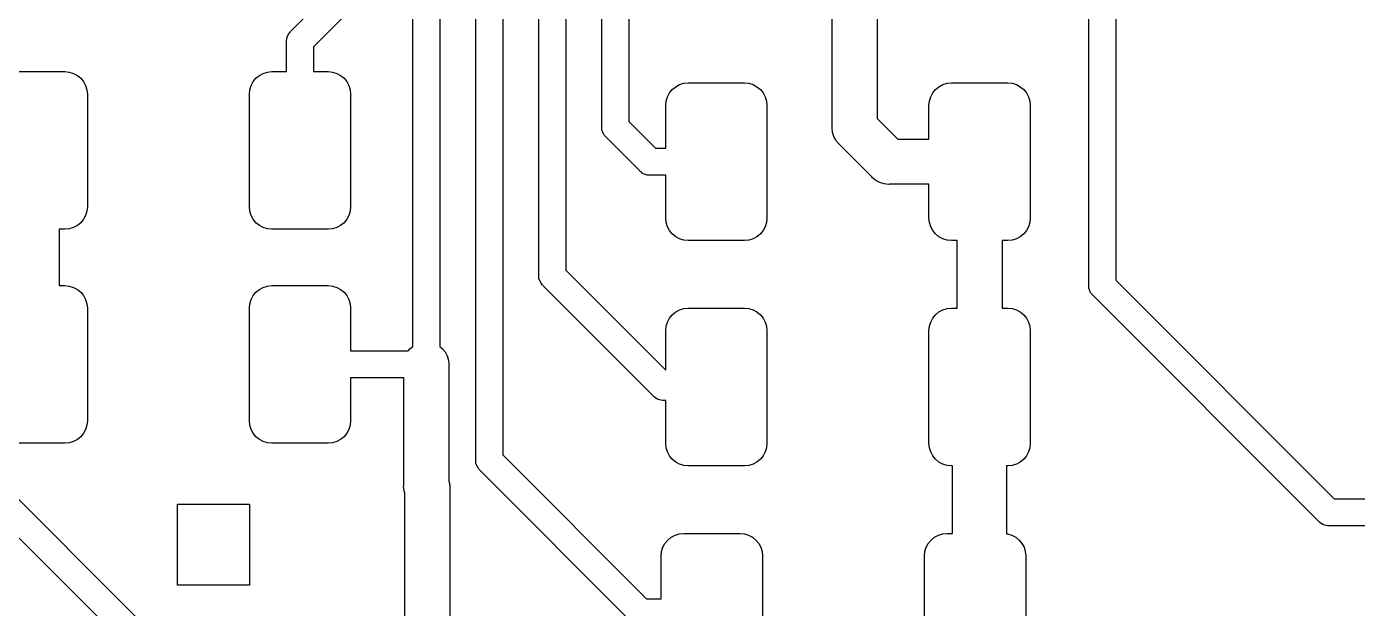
# Model space of a CAD drawing. Extents: x -3.6 to 94.4, y -84.3 to 13.7.
# Drawn here: x 71.05 to 85.83, y -38.71 to -32.25 of the extents above; entities that cross this region are included whole.
import ezdxf

# ---------------------------------------------------------------- set-up
doc = ezdxf.new("R2010")
doc.units = 0
doc.layers.add('BLACK', color=7, linetype='CONTINUOUS')

msp = doc.modelspace()

# ---------------------------------------------------------------- linework, layer by layer
at = {"layer": 'BLACK', "linetype": 'CONTINUOUS'}
for p, q in [((82.85, -35.1176), (82.85, -27.3121)), ((83.15, -27.2574), (83.15, -35.0629)), ((75.34, -35.7997), (75.34, -28.9961)), ((75.64, -28.9961), (75.64, -35.7997)), ((76.04, -37.0576), (76.04, -28.9961)), ((76.34, -28.9961), (76.34, -37.0029)), ((76.74, -35.0076), (76.74, -28.9961)), ((77.04, -28.9961), (77.04, -34.9529)), ((77.44, -33.3591), (77.44, -28.9961)), ((77.74, -28.9961), (77.74, -33.3043)), ((80, -33.3627), (80, -31.6036)), ((80.5, -31.5123), (80.5, -33.2714)), ((73.9866, -32.3012), (74.64, -31.6479)), ((74.8909, -31.8213), (74.2375, -32.4746)), ((73.9397, -32.3831), (73.9482, -32.3548)), ((73.9482, -32.3548), (73.9622, -32.3288)), ((73.9622, -32.3288), (73.9762, -32.3116)), ((73.9762, -32.3116), (73.9809, -32.3059)), ((73.9762, -32.3116), (73.9762, -32.3116)), ((73.9809, -32.3059), (73.9866, -32.3012)), ((73.9368, -32.4125), (73.9397, -32.3831)), ((73.9375, -32.4199), (73.9368, -32.4125)), ((73.9375, -32.75), (73.9375, -32.4199)), ((74.2375, -32.4746), (74.2375, -32.75)), ((70.85, -32.75), (71.475, -32.75)), ((71.475, -32.75), (71.5238, -32.7548)), ((71.5238, -32.7548), (71.5707, -32.769)), ((71.5707, -32.769), (71.6139, -32.7921)), ((71.6139, -32.7921), (71.6518, -32.8232)), ((73.5982, -32.8232), (73.6361, -32.7921)), ((73.6361, -32.7921), (73.6793, -32.769)), ((73.6793, -32.769), (73.7262, -32.7548)), ((73.7262, -32.7548), (73.775, -32.75)), ((73.775, -32.75), (73.9375, -32.75)), ((74.2375, -32.75), (74.4, -32.75)), ((74.4, -32.75), (74.4488, -32.7548)), ((74.4488, -32.7548), (74.4957, -32.769)), ((74.4957, -32.769), (74.5389, -32.7921)), ((74.5389, -32.7921), (74.5768, -32.8232)), ((71.6518, -32.8232), (71.6829, -32.8611)), ((71.6829, -32.8611), (71.706, -32.9043)), ((71.706, -32.9043), (71.7202, -32.9512)), ((71.7202, -32.9512), (71.725, -33)), ((73.525, -33), (73.5298, -32.9512)), ((73.5298, -32.9512), (73.544, -32.9043)), ((73.544, -32.9043), (73.5671, -32.8611)), ((73.5671, -32.8611), (73.5982, -32.8232)), ((74.5768, -32.8232), (74.6079, -32.8611)), ((74.6079, -32.8611), (74.631, -32.9043)), ((74.631, -32.9043), (74.6452, -32.9512)), ((74.6452, -32.9512), (74.65, -33)), ((78.1921, -32.9861), (78.2232, -32.9482)), ((78.2232, -32.9482), (78.2611, -32.9171)), ((78.2611, -32.9171), (78.3043, -32.894)), ((78.3043, -32.894), (78.3512, -32.8798)), ((78.3512, -32.8798), (78.4, -32.875)), ((78.4, -32.875), (79.025, -32.875)), ((79.025, -32.875), (79.0738, -32.8798)), ((79.0738, -32.8798), (79.1207, -32.894)), ((79.1207, -32.894), (79.1639, -32.9171)), ((79.1639, -32.9171), (79.2018, -32.9482)), ((79.2018, -32.9482), (79.2329, -32.9861)), ((81.1171, -32.9861), (81.1482, -32.9482)), ((81.1482, -32.9482), (81.1861, -32.9171)), ((81.1861, -32.9171), (81.2293, -32.894)), ((81.2293, -32.894), (81.2762, -32.8798)), ((81.2762, -32.8798), (81.325, -32.875)), ((81.325, -32.875), (81.95, -32.875)), ((81.95, -32.875), (81.9988, -32.8798)), ((81.9988, -32.8798), (82.0457, -32.894)), ((82.0457, -32.894), (82.0889, -32.9171)), ((82.0889, -32.9171), (82.1268, -32.9482)), ((82.1268, -32.9482), (82.1579, -32.9861)), ((71.725, -33), (71.725, -34.25)), ((73.525, -34.25), (73.525, -33)), ((74.65, -33), (74.65, -34.25)), ((78.15, -33.125), (78.1548, -33.0762)), ((78.1548, -33.0762), (78.169, -33.0293)), ((78.169, -33.0293), (78.1921, -32.9861)), ((79.2329, -32.9861), (79.256, -33.0293)), ((79.256, -33.0293), (79.2702, -33.0762)), ((79.2702, -33.0762), (79.275, -33.125)), ((81.075, -33.125), (81.0798, -33.0762)), ((81.0798, -33.0762), (81.094, -33.0293)), ((81.094, -33.0293), (81.1171, -32.9861)), ((82.1579, -32.9861), (82.181, -33.0293)), ((82.181, -33.0293), (82.1952, -33.0762)), ((82.1952, -33.0762), (82.2, -33.125)), ((78.15, -33.6), (78.15, -33.125)), ((79.275, -33.125), (79.275, -34.375)), ((81.075, -33.5), (81.075, -33.125)), ((82.2, -33.125), (82.2, -34.375)), ((77.4393, -33.3665), (77.44, -33.3591)), ((77.44, -33.3738), (77.4393, -33.3665)), ((77.4422, -33.3959), (77.44, -33.3738)), ((77.44, -33.3738), (77.44, -33.3738)), ((77.4507, -33.4241), (77.4422, -33.3959)), ((77.74, -33.3043), (78.0357, -33.6)), ((79.9988, -33.375), (80, -33.3627)), ((80.0036, -33.424), (79.9988, -33.375)), ((80.5, -33.2714), (80.7286, -33.5)), ((77.4572, -33.4363), (77.4507, -33.4241)), ((77.4647, -33.4502), (77.4572, -33.4363)), ((77.4705, -33.4573), (77.4647, -33.4502)), ((77.4834, -33.473), (77.4705, -33.4573)), ((77.4891, -33.4777), (77.4834, -33.473)), ((77.8623, -33.8509), (77.4891, -33.4777)), ((80.0179, -33.4711), (80.0036, -33.424)), ((80.0279, -33.4897), (80.0179, -33.4711)), ((80.0411, -33.5146), (80.0279, -33.4897)), ((80.0724, -33.5526), (80.0411, -33.5146)), ((80.0819, -33.5605), (80.0724, -33.5526)), ((80.7286, -33.5), (81.075, -33.5)), ((78.0357, -33.6), (78.15, -33.6)), ((80.4395, -33.9181), (80.0819, -33.5605)), ((77.867, -33.8566), (77.8623, -33.8509)), ((77.8758, -33.8638), (77.867, -33.8566)), ((77.8898, -33.8753), (77.8758, -33.8638)), ((77.9099, -33.8861), (77.8898, -33.8753)), ((77.9159, -33.8893), (77.9099, -33.8861)), ((77.9441, -33.8978), (77.9159, -33.8893)), ((77.9662, -33.9), (77.9441, -33.8978)), ((77.9735, -33.9007), (77.9662, -33.9)), ((77.9662, -33.9), (77.9662, -33.9)), ((77.9809, -33.9), (77.9735, -33.9007)), ((78.15, -33.9), (77.9809, -33.9)), ((78.15, -34.375), (78.15, -33.9)), ((80.4474, -33.9276), (80.4395, -33.9181)), ((80.4854, -33.9589), (80.4474, -33.9276)), ((80.5222, -33.9785), (80.4854, -33.9589)), ((80.5289, -33.9821), (80.5222, -33.9785)), ((80.576, -33.9964), (80.5289, -33.9821)), ((80.625, -34.0012), (80.576, -33.9964)), ((80.6373, -34), (80.625, -34.0012)), ((81.075, -34), (80.6373, -34)), ((81.075, -34.375), (81.075, -34)), ((71.7202, -34.2988), (71.706, -34.3457)), ((71.725, -34.25), (71.7202, -34.2988)), ((73.5298, -34.2988), (73.525, -34.25)), ((73.544, -34.3457), (73.5298, -34.2988)), ((74.6452, -34.2988), (74.631, -34.3457)), ((74.65, -34.25), (74.6452, -34.2988)), ((71.6518, -34.4268), (71.6139, -34.4579)), ((71.6829, -34.3889), (71.6518, -34.4268)), ((71.706, -34.3457), (71.6829, -34.3889)), ((73.5671, -34.3889), (73.544, -34.3457)), ((73.5982, -34.4268), (73.5671, -34.3889)), ((73.6361, -34.4579), (73.5982, -34.4268)), ((74.5768, -34.4268), (74.5389, -34.4579)), ((74.6079, -34.3889), (74.5768, -34.4268)), ((74.631, -34.3457), (74.6079, -34.3889)), ((78.1548, -34.4238), (78.15, -34.375)), ((78.169, -34.4707), (78.1548, -34.4238)), ((79.2702, -34.4238), (79.256, -34.4707)), ((79.275, -34.375), (79.2702, -34.4238)), ((81.0798, -34.4238), (81.075, -34.375)), ((81.094, -34.4707), (81.0798, -34.4238)), ((82.1952, -34.4238), (82.181, -34.4707)), ((82.2, -34.375), (82.1952, -34.4238)), ((71.475, -34.5), (71.4125, -34.5)), ((71.4125, -34.5), (71.4125, -35.125)), ((71.5238, -34.4952), (71.475, -34.5)), ((71.5707, -34.481), (71.5238, -34.4952)), ((71.6139, -34.4579), (71.5707, -34.481)), ((73.6793, -34.481), (73.6361, -34.4579)), ((73.7262, -34.4952), (73.6793, -34.481)), ((73.775, -34.5), (73.7262, -34.4952)), ((74.4, -34.5), (73.775, -34.5)), ((74.4488, -34.4952), (74.4, -34.5)), ((74.4957, -34.481), (74.4488, -34.4952)), ((74.5389, -34.4579), (74.4957, -34.481)), ((78.1921, -34.5139), (78.169, -34.4707)), ((78.2232, -34.5518), (78.1921, -34.5139)), ((78.2611, -34.5829), (78.2232, -34.5518)), ((78.3043, -34.606), (78.2611, -34.5829)), ((79.1639, -34.5829), (79.1207, -34.606)), ((79.2018, -34.5518), (79.1639, -34.5829)), ((79.2329, -34.5139), (79.2018, -34.5518)), ((79.256, -34.4707), (79.2329, -34.5139)), ((81.1171, -34.5139), (81.094, -34.4707)), ((81.1482, -34.5518), (81.1171, -34.5139)), ((81.1861, -34.5829), (81.1482, -34.5518)), ((81.2293, -34.606), (81.1861, -34.5829)), ((82.0889, -34.5829), (82.0457, -34.606)), ((82.1268, -34.5518), (82.0889, -34.5829)), ((82.1579, -34.5139), (82.1268, -34.5518)), ((82.181, -34.4707), (82.1579, -34.5139)), ((78.3512, -34.6202), (78.3043, -34.606)), ((78.4, -34.625), (78.3512, -34.6202)), ((79.025, -34.625), (78.4, -34.625)), ((79.0738, -34.6202), (79.025, -34.625)), ((79.1207, -34.606), (79.0738, -34.6202)), ((81.2762, -34.6202), (81.2293, -34.606)), ((81.325, -34.625), (81.2762, -34.6202)), ((81.3875, -34.625), (81.325, -34.625)), ((81.3875, -35.375), (81.3875, -34.625)), ((81.95, -34.625), (81.8875, -34.625)), ((81.8875, -34.625), (81.8875, -35.375)), ((81.9988, -34.6202), (81.95, -34.625)), ((82.0457, -34.606), (81.9988, -34.6202)), ((76.7393, -35.015), (76.74, -35.0076)), ((76.7422, -35.0444), (76.7393, -35.015)), ((77.04, -34.9529), (78.15, -36.0629)), ((71.4125, -35.125), (71.475, -35.125)), ((71.475, -35.125), (71.5238, -35.1298)), ((71.5238, -35.1298), (71.5707, -35.144)), ((71.5707, -35.144), (71.6139, -35.1671)), ((71.6139, -35.1671), (71.6518, -35.1982)), ((73.5982, -35.1982), (73.6361, -35.1671)), ((73.6361, -35.1671), (73.6793, -35.144)), ((73.6793, -35.144), (73.7262, -35.1298)), ((73.7262, -35.1298), (73.775, -35.125)), ((73.775, -35.125), (74.4, -35.125)), ((74.4, -35.125), (74.4488, -35.1298)), ((74.4488, -35.1298), (74.4957, -35.144)), ((74.4957, -35.144), (74.5389, -35.1671)), ((74.5389, -35.1671), (74.5768, -35.1982)), ((76.7507, -35.0727), (76.7422, -35.0444)), ((76.7647, -35.0987), (76.7507, -35.0727)), ((76.7787, -35.1159), (76.7647, -35.0987)), ((76.7834, -35.1216), (76.7787, -35.1159)), ((76.7787, -35.1159), (76.7787, -35.1159)), ((76.7891, -35.1263), (76.7834, -35.1216)), ((78.0137, -36.3509), (76.7891, -35.1263)), ((82.8493, -35.125), (82.85, -35.1176)), ((82.85, -35.1324), (82.8493, -35.125)), ((82.8522, -35.1544), (82.85, -35.1324)), ((82.85, -35.1324), (82.85, -35.1324)), ((82.8607, -35.1827), (82.8522, -35.1544)), ((82.866, -35.1925), (82.8607, -35.1827)), ((83.15, -35.0629), (85.5771, -37.49)), ((71.6518, -35.1982), (71.6829, -35.2361)), ((71.6829, -35.2361), (71.706, -35.2793)), ((71.706, -35.2793), (71.7202, -35.3262)), ((71.7202, -35.3262), (71.725, -35.375)), ((73.525, -35.375), (73.5298, -35.3262)), ((73.5298, -35.3262), (73.544, -35.2793)), ((73.544, -35.2793), (73.5671, -35.2361)), ((73.5671, -35.2361), (73.5982, -35.1982)), ((74.5768, -35.1982), (74.6079, -35.2361)), ((74.6079, -35.2361), (74.631, -35.2793)), ((74.631, -35.2793), (74.6452, -35.3262)), ((74.6452, -35.3262), (74.65, -35.375)), ((82.8747, -35.2087), (82.866, -35.1925)), ((82.8848, -35.2211), (82.8747, -35.2087)), ((82.8934, -35.2316), (82.8848, -35.2211)), ((82.8991, -35.2363), (82.8934, -35.2316)), ((85.4037, -37.7409), (82.8991, -35.2363)), ((71.725, -35.375), (71.725, -36.625)), ((73.525, -36.625), (73.525, -35.375)), ((74.65, -35.375), (74.65, -35.85)), ((78.1921, -35.4861), (78.2232, -35.4482)), ((78.2232, -35.4482), (78.2611, -35.4171)), ((78.2611, -35.4171), (78.3043, -35.394)), ((78.3043, -35.394), (78.3512, -35.3798)), ((78.3512, -35.3798), (78.4, -35.375)), ((78.4, -35.375), (79.025, -35.375)), ((79.025, -35.375), (79.0738, -35.3798)), ((79.0738, -35.3798), (79.1207, -35.394)), ((79.1207, -35.394), (79.1639, -35.4171)), ((79.1639, -35.4171), (79.2018, -35.4482)), ((79.2018, -35.4482), (79.2329, -35.4861)), ((81.1171, -35.4861), (81.1482, -35.4482)), ((81.1482, -35.4482), (81.1861, -35.4171)), ((81.1861, -35.4171), (81.2293, -35.394)), ((81.2293, -35.394), (81.2762, -35.3798)), ((81.2762, -35.3798), (81.325, -35.375)), ((81.325, -35.375), (81.3875, -35.375)), ((81.8875, -35.375), (81.95, -35.375)), ((81.95, -35.375), (81.9988, -35.3798)), ((81.9988, -35.3798), (82.0457, -35.394)), ((82.0457, -35.394), (82.0889, -35.4171)), ((82.0889, -35.4171), (82.1268, -35.4482)), ((82.1268, -35.4482), (82.1579, -35.4861)), ((78.15, -35.625), (78.1548, -35.5762)), ((78.15, -36.0629), (78.15, -35.625)), ((78.1548, -35.5762), (78.169, -35.5293)), ((78.169, -35.5293), (78.1921, -35.4861)), ((79.2329, -35.4861), (79.256, -35.5293)), ((79.256, -35.5293), (79.2702, -35.5762)), ((79.2702, -35.5762), (79.275, -35.625)), ((79.275, -35.625), (79.275, -36.875)), ((81.075, -35.625), (81.0798, -35.5762)), ((81.075, -36.875), (81.075, -35.625)), ((81.0798, -35.5762), (81.094, -35.5293)), ((81.094, -35.5293), (81.1171, -35.4861)), ((82.1579, -35.4861), (82.181, -35.5293)), ((82.181, -35.5293), (82.1952, -35.5762)), ((82.1952, -35.5762), (82.2, -35.625)), ((82.2, -35.625), (82.2, -36.875)), ((74.65, -35.85), (75.2897, -35.85)), ((75.2897, -35.85), (75.3124, -35.8224)), ((75.3124, -35.8224), (75.34, -35.7997)), ((75.64, -35.7997), (75.6676, -35.8224)), ((75.6676, -35.8224), (75.6989, -35.8604)), ((75.6989, -35.8604), (75.7221, -35.9039)), ((75.7221, -35.9039), (75.7364, -35.951)), ((75.7364, -35.951), (75.74, -35.9877)), ((75.74, -35.9877), (75.74, -37.2949)), ((75.24, -36.15), (74.65, -36.15)), ((74.65, -36.15), (74.65, -36.625)), ((75.24, -37.3427), (75.24, -36.15)), ((78.0184, -36.3566), (78.0137, -36.3509)), ((78.0241, -36.3613), (78.0184, -36.3566)), ((78.0413, -36.3753), (78.0241, -36.3613)), ((78.0581, -36.3843), (78.0413, -36.3753)), ((78.0673, -36.3893), (78.0581, -36.3843)), ((78.0956, -36.3978), (78.0673, -36.3893)), ((78.1176, -36.4), (78.0956, -36.3978)), ((78.125, -36.4007), (78.1176, -36.4)), ((78.1176, -36.4), (78.1176, -36.4)), ((78.1324, -36.4), (78.125, -36.4007)), ((78.15, -36.4), (78.1324, -36.4)), ((78.15, -36.875), (78.15, -36.4)), ((71.725, -36.625), (71.7202, -36.6738)), ((73.5298, -36.6738), (73.525, -36.625)), ((74.65, -36.625), (74.6452, -36.6738)), ((71.6518, -36.8018), (71.6139, -36.8329)), ((71.6829, -36.7639), (71.6518, -36.8018)), ((71.706, -36.7207), (71.6829, -36.7639)), ((71.7202, -36.6738), (71.706, -36.7207)), ((73.544, -36.7207), (73.5298, -36.6738)), ((73.5671, -36.7639), (73.544, -36.7207)), ((73.5982, -36.8018), (73.5671, -36.7639)), ((73.6361, -36.8329), (73.5982, -36.8018)), ((74.5768, -36.8018), (74.5389, -36.8329)), ((74.6079, -36.7639), (74.5768, -36.8018)), ((74.631, -36.7207), (74.6079, -36.7639)), ((74.6452, -36.6738), (74.631, -36.7207)), ((71.475, -36.875), (70.85, -36.875)), ((71.5238, -36.8702), (71.475, -36.875)), ((71.5707, -36.856), (71.5238, -36.8702)), ((71.6139, -36.8329), (71.5707, -36.856)), ((73.6793, -36.856), (73.6361, -36.8329)), ((73.7262, -36.8702), (73.6793, -36.856)), ((73.775, -36.875), (73.7262, -36.8702)), ((74.4, -36.875), (73.775, -36.875)), ((74.4488, -36.8702), (74.4, -36.875)), ((74.4957, -36.856), (74.4488, -36.8702)), ((74.5389, -36.8329), (74.4957, -36.856)), ((78.1548, -36.9238), (78.15, -36.875)), ((78.169, -36.9707), (78.1548, -36.9238)), ((79.2702, -36.9238), (79.256, -36.9707)), ((79.275, -36.875), (79.2702, -36.9238)), ((81.0798, -36.9238), (81.075, -36.875)), ((81.094, -36.9707), (81.0798, -36.9238)), ((82.1952, -36.9238), (82.181, -36.9707)), ((82.2, -36.875), (82.1952, -36.9238)), ((76.0393, -37.065), (76.04, -37.0576)), ((76.0414, -37.0861), (76.0393, -37.065)), ((76.0422, -37.0944), (76.0414, -37.0861)), ((76.048, -37.1137), (76.0422, -37.0944)), ((76.34, -37.0029), (77.9371, -38.6)), ((78.1921, -37.0139), (78.169, -36.9707)), ((78.2232, -37.0518), (78.1921, -37.0139)), ((78.2611, -37.0829), (78.2232, -37.0518)), ((78.3043, -37.106), (78.2611, -37.0829)), ((78.3512, -37.1202), (78.3043, -37.106)), ((79.1207, -37.106), (79.0738, -37.1202)), ((79.1639, -37.0829), (79.1207, -37.106)), ((79.2018, -37.0518), (79.1639, -37.0829)), ((79.2329, -37.0139), (79.2018, -37.0518)), ((79.256, -36.9707), (79.2329, -37.0139)), ((81.1171, -37.0139), (81.094, -36.9707)), ((81.1482, -37.0518), (81.1171, -37.0139)), ((81.1861, -37.0829), (81.1482, -37.0518)), ((81.2293, -37.106), (81.1861, -37.0829)), ((81.2762, -37.1202), (81.2293, -37.106)), ((82.0457, -37.106), (81.9988, -37.1202)), ((82.0889, -37.0829), (82.0457, -37.106)), ((82.1268, -37.0518), (82.0889, -37.0829)), ((82.1579, -37.0139), (82.1268, -37.0518)), ((82.181, -36.9707), (82.1579, -37.0139)), ((70.6863, -37.2241), (72.2759, -38.8137)), ((76.0507, -37.1227), (76.048, -37.1137)), ((76.0647, -37.1487), (76.0507, -37.1227)), ((76.0743, -37.1605), (76.0647, -37.1487)), ((76.0834, -37.1716), (76.0743, -37.1605)), ((76.0891, -37.1763), (76.0834, -37.1716)), ((77.7637, -38.8509), (76.0891, -37.1763)), ((78.4, -37.125), (78.3512, -37.1202)), ((79.025, -37.125), (78.4, -37.125)), ((79.0738, -37.1202), (79.025, -37.125)), ((81.325, -37.125), (81.2762, -37.1202)), ((81.3375, -37.125), (81.325, -37.125)), ((81.3375, -37.875), (81.3375, -37.125)), ((81.95, -37.125), (81.9375, -37.125)), ((81.9375, -37.125), (81.9375, -37.8787)), ((81.9988, -37.1202), (81.95, -37.125)), ((75.2388, -37.355), (75.24, -37.3427)), ((75.2436, -37.404), (75.2388, -37.355)), ((75.74, -37.2949), (75.7429, -37.3046)), ((75.7429, -37.3046), (75.7464, -37.316)), ((75.7464, -37.316), (75.7512, -37.365)), ((75.7512, -37.365), (75.75, -37.3772)), ((75.75, -37.3772), (75.75, -43.6064)), ((72.025, -38.9871), (70.5019, -37.464)), ((72.725, -38.45), (72.725, -37.55)), ((72.725, -37.55), (73.525, -37.55)), ((73.525, -37.55), (73.525, -38.45)), ((75.25, -37.425), (75.2436, -37.404)), ((75.25, -43.6977), (75.25, -37.425)), ((85.5771, -37.49), (86.0433, -37.49)), ((85.4084, -37.7466), (85.4037, -37.7409)), ((85.4184, -37.7547), (85.4084, -37.7466)), ((85.4313, -37.7653), (85.4184, -37.7547)), ((85.4404, -37.7702), (85.4313, -37.7653)), ((85.4573, -37.7793), (85.4404, -37.7702)), ((85.4856, -37.7878), (85.4573, -37.7793)), ((85.5076, -37.79), (85.4856, -37.7878)), ((85.515, -37.7907), (85.5076, -37.79)), ((85.5076, -37.79), (85.5076, -37.79)), ((85.5224, -37.79), (85.515, -37.7907)), ((86.0433, -37.79), (85.5224, -37.79)), ((78.119, -38.0293), (78.1421, -37.9861)), ((78.1421, -37.9861), (78.1732, -37.9482)), ((78.1732, -37.9482), (78.2111, -37.9171)), ((78.2111, -37.9171), (78.2543, -37.894)), ((78.2543, -37.894), (78.3012, -37.8798)), ((78.3012, -37.8798), (78.35, -37.875)), ((78.35, -37.875), (78.975, -37.875)), ((78.975, -37.875), (79.0238, -37.8798)), ((79.0238, -37.8798), (79.0707, -37.894)), ((79.0707, -37.894), (79.1139, -37.9171)), ((79.1139, -37.9171), (79.1518, -37.9482)), ((79.1518, -37.9482), (79.1829, -37.9861)), ((79.1829, -37.9861), (79.206, -38.0293)), ((81.044, -38.0293), (81.0671, -37.9861)), ((81.0671, -37.9861), (81.0982, -37.9482)), ((81.0982, -37.9482), (81.1361, -37.9171)), ((81.1361, -37.9171), (81.1793, -37.894)), ((81.1793, -37.894), (81.2262, -37.8798)), ((81.2262, -37.8798), (81.275, -37.875)), ((81.275, -37.875), (81.3375, -37.875)), ((81.9375, -37.8787), (81.9488, -37.8798)), ((81.9488, -37.8798), (81.9957, -37.894)), ((81.9957, -37.894), (82.0389, -37.9171)), ((82.0389, -37.9171), (82.0768, -37.9482)), ((82.0768, -37.9482), (82.1079, -37.9861)), ((82.1079, -37.9861), (82.131, -38.0293)), ((78.1, -38.125), (78.1048, -38.0762)), ((78.1, -38.6), (78.1, -38.125)), ((78.1048, -38.0762), (78.119, -38.0293)), ((79.206, -38.0293), (79.2202, -38.0762)), ((79.2202, -38.0762), (79.225, -38.125)), ((79.225, -38.125), (79.225, -39.375)), ((81.025, -38.125), (81.0298, -38.0762)), ((81.025, -39.375), (81.025, -38.125)), ((81.0298, -38.0762), (81.044, -38.0293)), ((82.131, -38.0293), (82.1452, -38.0762)), ((82.1452, -38.0762), (82.15, -38.125)), ((82.15, -38.125), (82.15, -39.375)), ((73.525, -38.45), (72.725, -38.45)), ((77.9371, -38.6), (78.1, -38.6))]:
    msp.add_line(p, q, dxfattribs=at)

doc.saveas('drawing.dxf')
